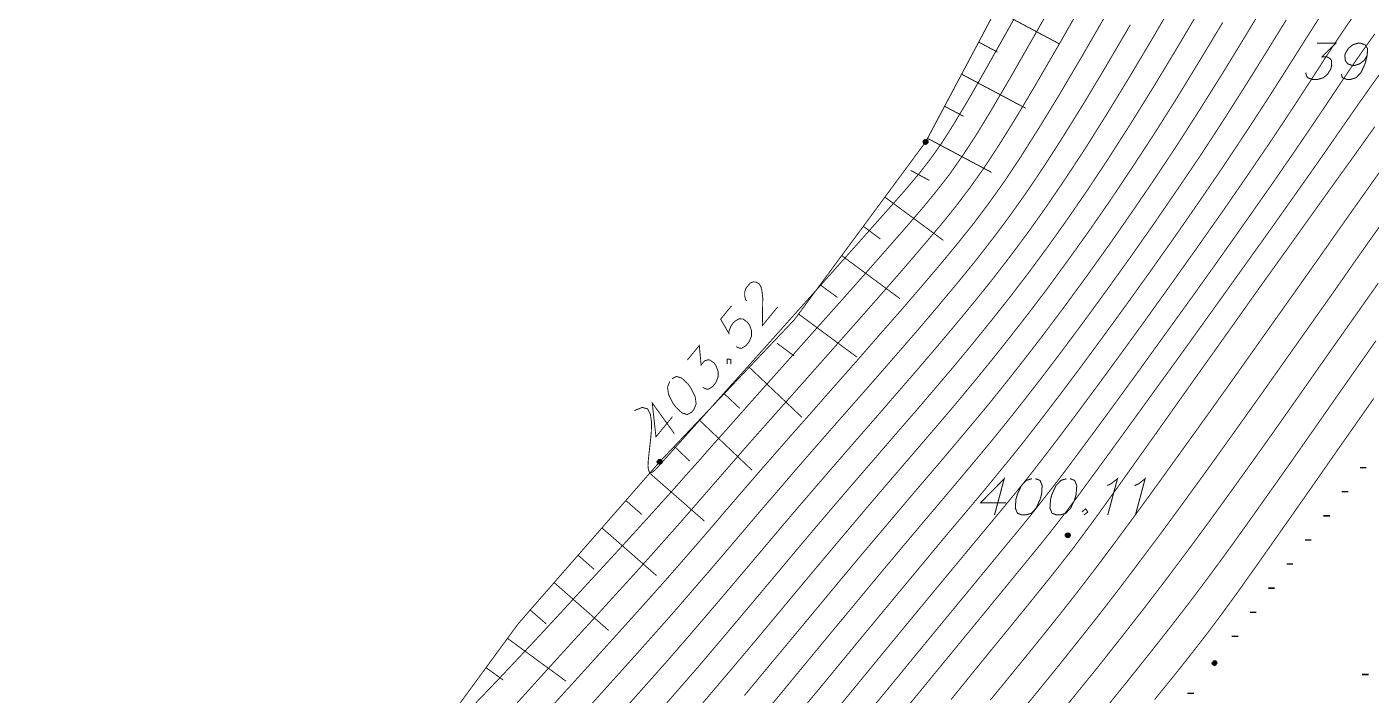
# Model space of a CAD drawing. Extents: x 489 to 720, y 1028 to 1176.
# Drawn here: x 597.5 to 612.32, y 1158.93 to 1166.29 of the extents above; entities that cross this region are included whole.
import ezdxf

# ---------------------------------------------------------------- set-up
doc = ezdxf.new("R2010")
doc.units = 0
doc.header["$MEASUREMENT"] = 0
for name, color, linetype in [('1501-TOPO', 7, 'Continuous'), ('1501-UP', 7, 'Continuous'), ('1506', 7, 'Continuous'), ('1507', 7, 'Continuous'), ('1510-UP', 7, 'Continuous'), ('1511-DOWN', 7, 'Continuous')]:
    doc.layers.add(name, color=color, linetype=linetype)

msp = doc.modelspace()

# ---------------------------------------------------------------- hatches: boundary and pattern name
at = {"layer": '1501-TOPO', "linetype": 'Continuous', "ltscale": 0.045455}
for points in [[(608.951, 1160.701), (608.951, 1160.68), (608.95, 1160.69)], [(608.958, 1160.709), (608.958, 1160.671), (608.951, 1160.701)], [(608.958, 1160.671), (608.951, 1160.701), (608.951, 1160.68)], [(608.966, 1160.714), (608.966, 1160.665), (608.958, 1160.709)], [(608.966, 1160.665), (608.958, 1160.709), (608.958, 1160.671)], [(608.976, 1160.716), (608.976, 1160.664), (608.966, 1160.714)], [(608.976, 1160.664), (608.966, 1160.714), (608.966, 1160.665)], [(608.986, 1160.714), (608.986, 1160.665), (608.976, 1160.716)], [(608.986, 1160.665), (608.976, 1160.716), (608.976, 1160.664)], [(608.994, 1160.709), (608.994, 1160.671), (608.986, 1160.714)], [(608.994, 1160.671), (608.986, 1160.714), (608.986, 1160.665)], [(609, 1160.701), (609, 1160.68), (608.994, 1160.709)], [(609, 1160.68), (608.994, 1160.709), (608.994, 1160.671)], [(609.002, 1160.69), (609, 1160.701), (609, 1160.68)], [(610.575, 1159.297), (610.617, 1159.265), (610.57, 1159.288)], [(610.583, 1159.304), (610.621, 1159.274), (610.575, 1159.297)], [(610.621, 1159.274), (610.575, 1159.297), (610.617, 1159.265)], [(610.592, 1159.307), (610.621, 1159.285), (610.583, 1159.304)], [(610.621, 1159.285), (610.583, 1159.304), (610.621, 1159.274)], [(610.602, 1159.307), (610.618, 1159.295), (610.592, 1159.307)], [(610.618, 1159.295), (610.592, 1159.307), (610.621, 1159.285)], [(610.612, 1159.303), (610.602, 1159.307), (610.618, 1159.295)], [(610.57, 1159.288), (610.609, 1159.259), (610.569, 1159.278)], [(610.609, 1159.259), (610.569, 1159.278), (610.599, 1159.255)], [(610.569, 1159.278), (610.599, 1159.255), (610.572, 1159.269)], [(610.617, 1159.265), (610.57, 1159.288), (610.609, 1159.259)], [(610.599, 1159.255), (610.572, 1159.269), (610.588, 1159.256)], [(610.572, 1159.269), (610.588, 1159.256), (610.579, 1159.261)]]:
    msp.add_hatch(color=7, dxfattribs=at).paths.add_polyline_path(points, flags=0)
at = {"layer": '1501-UP', "linetype": 'Continuous', "ltscale": 0.045455}
for points in [[(607.386, 1165.037), (607.43, 1165.009), (607.382, 1165.028)], [(607.43, 1165.009), (607.382, 1165.028), (607.422, 1165.002)], [(607.382, 1165.028), (607.422, 1165.002), (607.383, 1165.018)], [(607.422, 1165.002), (607.383, 1165.018), (607.413, 1164.997)], [(607.383, 1165.018), (607.413, 1164.997), (607.386, 1165.009)], [(607.393, 1165.045), (607.434, 1165.019), (607.386, 1165.037)], [(607.434, 1165.019), (607.386, 1165.037), (607.43, 1165.009)], [(607.413, 1164.997), (607.386, 1165.009), (607.403, 1164.997)], [(607.386, 1165.009), (607.403, 1164.997), (607.394, 1165.001)], [(607.402, 1165.048), (607.434, 1165.029), (607.393, 1165.045)], [(607.434, 1165.029), (607.393, 1165.045), (607.434, 1165.019)], [(607.412, 1165.049), (607.429, 1165.038), (607.402, 1165.048)], [(607.429, 1165.038), (607.402, 1165.048), (607.434, 1165.029)], [(607.422, 1165.045), (607.412, 1165.049), (607.429, 1165.038)], [(604.462, 1161.522), (604.5, 1161.491), (604.454, 1161.515)], [(604.472, 1161.526), (604.501, 1161.502), (604.462, 1161.522)], [(604.501, 1161.502), (604.462, 1161.522), (604.5, 1161.491)], [(604.483, 1161.524), (604.497, 1161.512), (604.472, 1161.526)], [(604.497, 1161.512), (604.472, 1161.526), (604.501, 1161.502)], [(604.492, 1161.52), (604.483, 1161.524), (604.497, 1161.512)], [(604.45, 1161.506), (604.487, 1161.476), (604.449, 1161.496)], [(604.487, 1161.476), (604.449, 1161.496), (604.477, 1161.473)], [(604.449, 1161.496), (604.477, 1161.473), (604.452, 1161.487)], [(604.454, 1161.515), (604.495, 1161.482), (604.45, 1161.506)], [(604.495, 1161.482), (604.45, 1161.506), (604.487, 1161.476)], [(604.477, 1161.473), (604.452, 1161.487), (604.467, 1161.473)], [(604.452, 1161.487), (604.467, 1161.473), (604.458, 1161.479)], [(604.5, 1161.491), (604.454, 1161.515), (604.495, 1161.482)]]:
    msp.add_hatch(color=18, dxfattribs=at).paths.add_polyline_path(points, flags=0)

# ---------------------------------------------------------------- linework, layer by layer
at = {"color": 250, "linetype": 'Continuous', "ltscale": 0.045455, "const_width": 0.0112}
for points in [[(611.725, 1166.113), (611.934, 1166.113), (611.778, 1165.96), (611.836, 1165.96), (611.869, 1165.941), (611.883, 1165.922), (611.886, 1165.865), (611.876, 1165.827), (611.842, 1165.77), (611.794, 1165.731), (611.732, 1165.712), (611.674, 1165.712), (611.622, 1165.731), (611.608, 1165.751), (611.6, 1165.788)], [(612.279, 1165.979), (612.245, 1165.922), (612.196, 1165.884), (612.135, 1165.865), (612.116, 1165.865), (612.063, 1165.884), (612.035, 1165.922), (612.032, 1165.979), (612.037, 1165.998), (612.071, 1166.055), (612.119, 1166.094), (612.182, 1166.113), (612.201, 1166.113), (612.253, 1166.094), (612.28, 1166.055), (612.279, 1165.979), (612.254, 1165.884), (612.21, 1165.788), (612.155, 1165.731), (612.094, 1165.712), (612.055, 1165.712), (612.003, 1165.731), (611.994, 1165.77)], [(608.168, 1160.913), (608.275, 1161.313), (608.013, 1161.046), (608.299, 1161.046)], [(608.58, 1161.313), (608.518, 1161.294), (608.465, 1161.237), (608.42, 1161.141), (608.404, 1161.085), (608.397, 1160.989), (608.421, 1160.932), (608.472, 1160.913), (608.511, 1160.913), (608.574, 1160.932), (608.627, 1160.989), (608.671, 1161.085), (608.687, 1161.141), (608.693, 1161.237), (608.67, 1161.294), (608.618, 1161.313)], [(608.961, 1161.313), (608.9, 1161.294), (608.846, 1161.237), (608.801, 1161.141), (608.786, 1161.085), (608.779, 1160.989), (608.802, 1160.932), (608.854, 1160.913), (608.893, 1160.913), (608.954, 1160.932), (609.008, 1160.989), (609.053, 1161.085), (609.068, 1161.141), (609.075, 1161.237), (609.052, 1161.294), (609, 1161.313)], [(609.409, 1161.237), (609.452, 1161.256), (609.524, 1161.313), (609.417, 1160.913)], [(609.713, 1161.237), (609.757, 1161.256), (609.829, 1161.313), (609.722, 1160.913)], [(609.13, 1160.946), (609.172, 1160.98), (609.197, 1160.946), (609.154, 1160.913)]]:
    msp.add_lwpolyline(points, dxfattribs=at)
at = {"color": 18, "linetype": 'Continuous', "ltscale": 0.045455, "const_width": 0.01}
for points in [[(605.435, 1163.27), (605.422, 1163.286), (605.412, 1163.332), (605.412, 1163.364), (605.425, 1163.41), (605.474, 1163.469), (605.509, 1163.481), (605.533, 1163.48), (605.568, 1163.463), (605.591, 1163.431), (605.602, 1163.385), (605.612, 1163.306), (605.607, 1162.999), (605.776, 1163.205)], [(605.268, 1163.218), (605.147, 1163.07), (605.24, 1162.911), (605.24, 1162.941), (605.265, 1163.002), (605.301, 1163.046), (605.349, 1163.074), (605.395, 1163.072), (605.442, 1163.038), (605.466, 1163.006), (605.488, 1162.944), (605.487, 1162.882), (605.462, 1162.822), (605.426, 1162.778), (605.378, 1162.749), (605.354, 1162.751), (605.319, 1162.768)], [(604.779, 1162.619), (604.912, 1162.781), (604.932, 1162.565), (604.968, 1162.61), (605.004, 1162.622), (605.027, 1162.621), (605.075, 1162.588), (605.097, 1162.556), (605.12, 1162.494), (605.119, 1162.431), (605.094, 1162.371), (605.058, 1162.327), (605.01, 1162.298), (604.986, 1162.301), (604.951, 1162.318)], [(605.219, 1162.577), (605.22, 1162.63), (605.261, 1162.628), (605.26, 1162.574)], [(604.586, 1162.384), (604.562, 1162.322), (604.572, 1162.245), (604.618, 1162.151), (604.652, 1162.102), (604.722, 1162.037), (604.78, 1162.019), (604.828, 1162.046), (604.853, 1162.076), (604.877, 1162.136), (604.867, 1162.214), (604.821, 1162.309), (604.787, 1162.357), (604.717, 1162.422), (604.659, 1162.44), (604.611, 1162.413)], [(604.636, 1161.811), (604.393, 1162.147), (604.434, 1161.774), (604.616, 1161.996)]]:
    msp.add_lwpolyline(points, dxfattribs=at)
at = {"layer": '1501-TOPO', "color": 7, "linetype": 'Continuous', "ltscale": 0.045455, "const_width": 0.0112}
for points in [[(608.951, 1160.69), (609.001, 1160.69)], [(610.57, 1159.281), (610.62, 1159.281)]]:
    msp.add_lwpolyline(points, dxfattribs=at)
at = {"layer": '1501-TOPO', "color": 7, "linetype": 'Continuous', "ltscale": 0.045455}
for points in [[(608.951, 1160.701), (608.951, 1160.68), (608.95, 1160.69)], [(608.958, 1160.709), (608.958, 1160.671), (608.951, 1160.701)], [(608.958, 1160.671), (608.951, 1160.701), (608.951, 1160.68)], [(608.966, 1160.714), (608.966, 1160.665), (608.958, 1160.709)], [(608.966, 1160.665), (608.958, 1160.709), (608.958, 1160.671)], [(608.976, 1160.716), (608.976, 1160.664), (608.966, 1160.714)], [(608.976, 1160.664), (608.966, 1160.714), (608.966, 1160.665)], [(608.986, 1160.714), (608.986, 1160.665), (608.976, 1160.716)], [(608.986, 1160.665), (608.976, 1160.716), (608.976, 1160.664)], [(608.994, 1160.709), (608.994, 1160.671), (608.986, 1160.714)], [(608.994, 1160.671), (608.986, 1160.714), (608.986, 1160.665)], [(609, 1160.701), (609, 1160.68), (608.994, 1160.709)], [(609, 1160.68), (608.994, 1160.709), (608.994, 1160.671)], [(609.002, 1160.69), (609, 1160.701), (609, 1160.68)], [(610.575, 1159.297), (610.617, 1159.265), (610.57, 1159.288)], [(610.583, 1159.304), (610.621, 1159.274), (610.575, 1159.297)], [(610.621, 1159.274), (610.575, 1159.297), (610.617, 1159.265)], [(610.592, 1159.307), (610.621, 1159.285), (610.583, 1159.304)], [(610.621, 1159.285), (610.583, 1159.304), (610.621, 1159.274)], [(610.602, 1159.307), (610.618, 1159.295), (610.592, 1159.307)], [(610.618, 1159.295), (610.592, 1159.307), (610.621, 1159.285)], [(610.612, 1159.303), (610.602, 1159.307), (610.618, 1159.295)], [(610.57, 1159.288), (610.609, 1159.259), (610.569, 1159.278)], [(610.609, 1159.259), (610.569, 1159.278), (610.599, 1159.255)], [(610.569, 1159.278), (610.599, 1159.255), (610.572, 1159.269)], [(610.617, 1159.265), (610.57, 1159.288), (610.609, 1159.259)], [(610.599, 1159.255), (610.572, 1159.269), (610.588, 1159.256)], [(610.572, 1159.269), (610.588, 1159.256), (610.579, 1159.261)]]:
    msp.add_lwpolyline(points, dxfattribs=at)
msp.add_circle((608.976, 1160.69), 0.0261, dxfattribs=at)
msp.add_arc((610.595, 1159.281), 0.0261, 142.2839, 142.2839, dxfattribs=at)
at = {"layer": '1501-UP', "color": 18, "linetype": 'Continuous', "ltscale": 0.045455, "const_width": 0.01}
for points in [[(607.386, 1165.023), (607.43, 1165.023)], [(604.453, 1161.499), (604.497, 1161.499)]]:
    msp.add_lwpolyline(points, dxfattribs=at)
at = {"layer": '1501-UP', "color": 18, "linetype": 'Continuous', "ltscale": 0.045455}
for points in [[(607.386, 1165.037), (607.43, 1165.009), (607.382, 1165.028)], [(607.43, 1165.009), (607.382, 1165.028), (607.422, 1165.002)], [(607.382, 1165.028), (607.422, 1165.002), (607.383, 1165.018)], [(607.422, 1165.002), (607.383, 1165.018), (607.413, 1164.997)], [(607.383, 1165.018), (607.413, 1164.997), (607.386, 1165.009)], [(607.393, 1165.045), (607.434, 1165.019), (607.386, 1165.037)], [(607.434, 1165.019), (607.386, 1165.037), (607.43, 1165.009)], [(607.413, 1164.997), (607.386, 1165.009), (607.403, 1164.997)], [(607.386, 1165.009), (607.403, 1164.997), (607.394, 1165.001)], [(607.402, 1165.048), (607.434, 1165.029), (607.393, 1165.045)], [(607.434, 1165.029), (607.393, 1165.045), (607.434, 1165.019)], [(607.412, 1165.049), (607.429, 1165.038), (607.402, 1165.048)], [(607.429, 1165.038), (607.402, 1165.048), (607.434, 1165.029)], [(607.422, 1165.045), (607.412, 1165.049), (607.429, 1165.038)], [(604.462, 1161.522), (604.5, 1161.491), (604.454, 1161.515)], [(604.472, 1161.526), (604.501, 1161.502), (604.462, 1161.522)], [(604.501, 1161.502), (604.462, 1161.522), (604.5, 1161.491)], [(604.483, 1161.524), (604.497, 1161.512), (604.472, 1161.526)], [(604.497, 1161.512), (604.472, 1161.526), (604.501, 1161.502)], [(604.492, 1161.52), (604.483, 1161.524), (604.497, 1161.512)], [(604.45, 1161.506), (604.487, 1161.476), (604.449, 1161.496)], [(604.487, 1161.476), (604.449, 1161.496), (604.477, 1161.473)], [(604.449, 1161.496), (604.477, 1161.473), (604.452, 1161.487)], [(604.454, 1161.515), (604.495, 1161.482), (604.45, 1161.506)], [(604.495, 1161.482), (604.45, 1161.506), (604.487, 1161.476)], [(604.477, 1161.473), (604.452, 1161.487), (604.467, 1161.473)], [(604.452, 1161.487), (604.467, 1161.473), (604.458, 1161.479)], [(604.5, 1161.491), (604.454, 1161.515), (604.495, 1161.482)]]:
    msp.add_lwpolyline(points, dxfattribs=at)
for centre in [(607.408, 1165.023), (604.475, 1161.499)]:
    msp.add_circle(centre, 0.0261, dxfattribs=at)
at = {"layer": '1506', "color": 13, "linetype": 'Continuous', "ltscale": 0.045455, "const_width": 0.01}
for points in [[(602.336, 1158.726), (602.733, 1159.14), (603.127, 1159.559), (603.496, 1159.957), (603.822, 1160.311), (604.09, 1160.602), (604.305, 1160.838), (604.483, 1161.035), (604.635, 1161.203), (604.772, 1161.359), (604.911, 1161.514), (605.061, 1161.685), (605.237, 1161.882), (605.447, 1162.119), (605.686, 1162.387), (605.945, 1162.677), (606.213, 1162.978), (606.483, 1163.28), (606.743, 1163.573), (606.985, 1163.848), (607.201, 1164.094), (607.383, 1164.305), (607.538, 1164.495), (607.682, 1164.68), (607.822, 1164.881), (607.974, 1165.113), (608.145, 1165.395), (608.35, 1165.745), (608.599, 1166.18), (608.899, 1166.709)], [(604.194, 1162.062), (604.283, 1162.098), (604.341, 1162.082), (604.372, 1162.024), (604.385, 1161.937), (604.383, 1161.832), (604.372, 1161.72), (604.36, 1161.612), (604.35, 1161.521), (604.346, 1161.454), (604.351, 1161.411), (604.361, 1161.387), (604.375, 1161.379), (604.392, 1161.384), (604.41, 1161.396), (604.428, 1161.413), (604.444, 1161.43), (604.459, 1161.447), (604.477, 1161.466), (604.504, 1161.497), (604.546, 1161.544), (604.611, 1161.615), (604.702, 1161.718), (604.828, 1161.859), (604.994, 1162.043), (605.203, 1162.277), (605.447, 1162.548), (605.715, 1162.847), (605.995, 1163.16), (606.276, 1163.473), (606.547, 1163.777), (606.796, 1164.057), (607.013, 1164.301), (607.191, 1164.502), (607.337, 1164.676), (607.467, 1164.843), (607.593, 1165.022), (607.729, 1165.237), (607.89, 1165.506), (608.087, 1165.852), (608.336, 1166.294), (608.643, 1166.841)], [(604.109, 1158.799), (604.336, 1159.054), (604.558, 1159.304), (604.771, 1159.549), (604.98, 1159.793), (605.186, 1160.034), (605.388, 1160.272), (605.591, 1160.512), (605.794, 1160.753), (606, 1160.995), (606.21, 1161.239), (606.425, 1161.488), (606.644, 1161.74), (606.866, 1161.994), (607.087, 1162.249), (607.309, 1162.505), (607.527, 1162.76), (607.741, 1163.014), (607.949, 1163.266), (608.15, 1163.516), (608.346, 1163.77), (608.543, 1164.034), (608.742, 1164.314), (608.949, 1164.618), (609.167, 1164.949), (609.399, 1165.318), (609.65, 1165.728), (609.92, 1166.181), (610.201, 1166.661)], [(605.409, 1158.923), (605.667, 1159.234), (605.93, 1159.549), (606.194, 1159.866), (606.453, 1160.178), (606.703, 1160.477), (606.94, 1160.757), (607.158, 1161.015), (607.362, 1161.255), (607.557, 1161.482), (607.743, 1161.703), (607.928, 1161.923), (608.116, 1162.149), (608.308, 1162.388), (608.51, 1162.645), (608.725, 1162.924), (608.952, 1163.227), (609.188, 1163.549), (609.432, 1163.889), (609.68, 1164.245), (609.933, 1164.615), (610.186, 1164.996), (610.437, 1165.388), (610.686, 1165.785), (610.928, 1166.18), (611.16, 1166.563)], [(603.302, 1158.823), (603.583, 1159.132), (603.846, 1159.422), (604.091, 1159.693), (604.313, 1159.94), (604.513, 1160.164), (604.695, 1160.371), (604.865, 1160.566), (605.027, 1160.754), (605.188, 1160.943), (605.354, 1161.135), (605.53, 1161.339), (605.724, 1161.561), (605.936, 1161.803), (606.166, 1162.063), (606.405, 1162.335), (606.651, 1162.613), (606.895, 1162.893), (607.135, 1163.166), (607.363, 1163.431), (607.575, 1163.68), (607.766, 1163.911), (607.943, 1164.132), (608.112, 1164.357), (608.283, 1164.597), (608.461, 1164.865), (608.655, 1165.172), (608.875, 1165.531), (609.125, 1165.954), (609.409, 1166.445)], [(606.474, 1158.827), (606.799, 1159.222), (607.113, 1159.604), (607.407, 1159.96), (607.669, 1160.276), (607.891, 1160.543), (608.08, 1160.77), (608.246, 1160.97), (608.399, 1161.156), (608.549, 1161.341), (608.703, 1161.539), (608.875, 1161.763), (609.071, 1162.024), (609.301, 1162.334), (609.558, 1162.684), (609.834, 1163.064), (610.121, 1163.464), (610.412, 1163.873), (610.699, 1164.28), (610.972, 1164.676), (611.226, 1165.048), (611.452, 1165.389), (611.654, 1165.699), (611.837, 1165.982), (612.008, 1166.239), (612.169, 1166.474)], [(603.729, 1158.836), (603.977, 1159.111), (604.213, 1159.373), (604.435, 1159.622), (604.643, 1159.857), (604.837, 1160.082), (605.025, 1160.299), (605.208, 1160.513), (605.39, 1160.727), (605.574, 1160.944), (605.766, 1161.166), (605.967, 1161.401), (606.18, 1161.646), (606.404, 1161.902), (606.635, 1162.164), (606.869, 1162.431), (607.102, 1162.698), (607.332, 1162.963), (607.552, 1163.222), (607.762, 1163.473), (607.958, 1163.713), (608.144, 1163.952), (608.327, 1164.196), (608.512, 1164.456), (608.705, 1164.741), (608.911, 1165.061), (609.137, 1165.424), (609.387, 1165.84), (609.665, 1166.313)], [(604.802, 1158.668), (605.03, 1158.935), (605.266, 1159.213), (605.507, 1159.499), (605.75, 1159.79), (605.993, 1160.082), (606.234, 1160.37), (606.469, 1160.649), (606.696, 1160.918), (606.913, 1161.173), (607.122, 1161.416), (607.326, 1161.653), (607.525, 1161.885), (607.722, 1162.116), (607.919, 1162.353), (608.119, 1162.597), (608.322, 1162.852), (608.533, 1163.122), (608.75, 1163.407), (608.972, 1163.711), (609.202, 1164.031), (609.437, 1164.369), (609.677, 1164.727), (609.924, 1165.104), (610.175, 1165.501), (610.43, 1165.918), (610.685, 1166.34)], [(605.551, 1158.634), (605.828, 1158.966), (606.111, 1159.309), (606.395, 1159.652), (606.674, 1159.987), (606.937, 1160.304), (607.183, 1160.597), (607.402, 1160.857), (607.602, 1161.093), (607.786, 1161.311), (607.962, 1161.521), (608.135, 1161.729), (608.311, 1161.946), (608.496, 1162.18), (608.697, 1162.438), (608.917, 1162.728), (609.154, 1163.046), (609.403, 1163.387), (609.662, 1163.747), (609.925, 1164.121), (610.188, 1164.504), (610.449, 1164.889), (610.7, 1165.274), (610.941, 1165.653), (611.17, 1166.02), (611.386, 1166.369)], [(606.654, 1158.586), (607, 1159.006), (607.333, 1159.412), (607.642, 1159.787), (607.912, 1160.114), (608.135, 1160.385), (608.32, 1160.609), (608.477, 1160.799), (608.618, 1160.974), (608.754, 1161.148), (608.9, 1161.336), (609.063, 1161.554), (609.259, 1161.818), (609.493, 1162.136), (609.76, 1162.503), (610.049, 1162.903), (610.352, 1163.322), (610.657, 1163.749), (610.954, 1164.169), (611.235, 1164.569), (611.488, 1164.935), (611.707, 1165.257), (611.896, 1165.539), (612.063, 1165.788), (612.217, 1166.012), (612.363, 1166.215)], [(607.151, 1158.731), (607.463, 1159.112), (607.761, 1159.474), (608.032, 1159.804), (608.265, 1160.088), (608.453, 1160.318), (608.605, 1160.503), (608.734, 1160.662), (608.85, 1160.809), (608.967, 1160.961), (609.097, 1161.135), (609.252, 1161.346), (609.445, 1161.61), (609.684, 1161.939), (609.961, 1162.321), (610.265, 1162.74), (610.582, 1163.181), (610.901, 1163.626), (611.21, 1164.057), (611.497, 1164.462), (611.751, 1164.822), (611.962, 1165.126), (612.138, 1165.379), (612.29, 1165.595), (612.425, 1165.784)], [(608.121, 1158.873), (608.349, 1159.151), (608.551, 1159.399), (608.737, 1159.629), (608.916, 1159.853), (609.095, 1160.081), (609.283, 1160.326), (609.488, 1160.599), (609.72, 1160.913), (609.983, 1161.274), (610.271, 1161.674), (610.577, 1162.099), (610.89, 1162.538), (611.201, 1162.977), (611.502, 1163.401), (611.784, 1163.799), (612.037, 1164.159), (612.257, 1164.469), (612.447, 1164.736)], [(608.438, 1158.718), (608.657, 1158.985), (608.872, 1159.249), (609.087, 1159.519), (609.308, 1159.797), (609.535, 1160.09), (609.772, 1160.404), (610.025, 1160.741), (610.287, 1161.099), (610.559, 1161.473), (610.834, 1161.857), (611.112, 1162.247), (611.388, 1162.637), (611.661, 1163.022), (611.926, 1163.397), (612.179, 1163.759), (612.422, 1164.102)], [(608.828, 1158.647), (609.08, 1158.957), (609.333, 1159.269), (609.58, 1159.582), (609.826, 1159.896), (610.066, 1160.21), (610.303, 1160.526), (610.54, 1160.847), (610.779, 1161.177), (611.024, 1161.518), (611.276, 1161.872), (611.538, 1162.244), (611.813, 1162.636), (612.103, 1163.047), (612.399, 1163.466)], [(609.932, 1158.878), (610.149, 1159.144), (610.334, 1159.377), (610.503, 1159.594), (610.669, 1159.815), (610.847, 1160.059), (611.05, 1160.344), (611.293, 1160.689), (611.591, 1161.113), (611.949, 1161.626), (612.35, 1162.197)]]:
    msp.add_lwpolyline(points, dxfattribs=at)
at = {"layer": '1507', "color": 18, "linetype": 'Continuous', "ltscale": 0.045455, "const_width": 0.01}
for points in [[(602.815, 1158.745), (603.134, 1159.098), (603.435, 1159.429), (603.715, 1159.735), (603.967, 1160.012), (604.191, 1160.257), (604.384, 1160.472), (604.552, 1160.661), (604.704, 1160.832), (604.846, 1160.995), (604.987, 1161.157), (605.135, 1161.327), (605.296, 1161.512), (605.48, 1161.722), (605.692, 1161.961), (605.926, 1162.224), (606.175, 1162.505), (606.432, 1162.795), (606.69, 1163.086), (606.94, 1163.37), (607.175, 1163.639), (607.387, 1163.887), (607.574, 1164.107), (607.741, 1164.313), (607.897, 1164.519), (608.053, 1164.739), (608.217, 1164.989), (608.401, 1165.284), (608.612, 1165.638), (608.861, 1166.066), (609.154, 1166.577)], [(604.46, 1158.735), (604.679, 1158.986), (604.901, 1159.241), (605.124, 1159.503), (605.346, 1159.766), (605.569, 1160.031), (605.792, 1160.297), (606.013, 1160.561), (606.234, 1160.822), (606.453, 1161.079), (606.669, 1161.33), (606.884, 1161.578), (607.095, 1161.823), (607.307, 1162.066), (607.516, 1162.311), (607.724, 1162.556), (607.93, 1162.805), (608.136, 1163.059), (608.342, 1163.319), (608.549, 1163.589), (608.758, 1163.872), (608.972, 1164.172), (609.193, 1164.493), (609.422, 1164.838), (609.661, 1165.211), (609.912, 1165.614), (610.175, 1166.049), (610.443, 1166.501)], [(605.988, 1158.701), (606.293, 1159.068), (606.597, 1159.437), (606.893, 1159.795), (607.172, 1160.131), (607.426, 1160.436), (607.646, 1160.701), (607.841, 1160.931), (608.017, 1161.14), (608.18, 1161.338), (608.342, 1161.536), (608.508, 1161.743), (608.685, 1161.971), (608.884, 1162.231), (609.109, 1162.53), (609.355, 1162.864), (609.619, 1163.226), (609.892, 1163.606), (610.169, 1163.997), (610.444, 1164.393), (610.71, 1164.782), (610.962, 1165.162), (611.196, 1165.521), (611.412, 1165.86), (611.612, 1166.176), (611.799, 1166.468)], [(607.688, 1158.879), (607.996, 1159.259), (608.265, 1159.588), (608.484, 1159.857), (608.66, 1160.074), (608.803, 1160.252), (608.924, 1160.405), (609.033, 1160.544), (609.138, 1160.685), (609.251, 1160.838), (609.382, 1161.019), (609.538, 1161.236), (609.717, 1161.487), (609.915, 1161.764), (610.126, 1162.062), (610.347, 1162.373), (610.574, 1162.691), (610.801, 1163.01), (611.022, 1163.322), (611.237, 1163.622), (611.442, 1163.907), (611.634, 1164.176), (611.813, 1164.426), (611.977, 1164.654), (612.125, 1164.859), (612.253, 1165.039), (612.362, 1165.191)], [(609.357, 1158.74), (609.627, 1159.073), (609.878, 1159.387), (610.107, 1159.677), (610.319, 1159.951), (610.521, 1160.22), (610.725, 1160.496), (610.935, 1160.788), (611.163, 1161.109), (611.416, 1161.466), (611.702, 1161.874), (612.026, 1162.337), (612.374, 1162.832)]]:
    msp.add_lwpolyline(points, dxfattribs=at)
at = {"layer": '1510-UP', "color": 18, "linetype": 'Continuous', "ltscale": 0.045455, "const_width": 0.01}
for points in [[(610.211, 1170.83), (608.912, 1167.851), (607.408, 1165.023), (605.96, 1163.064), (604.475, 1161.499), (602.916, 1159.716), (601.551, 1157.855), (600.058, 1155.666), (598.668, 1154.011), (597.143, 1152.003), (595.785, 1149.555), (594.427, 1146.602), (593.522, 1143.619), (593.332, 1142.232), (593.322, 1140.285), (593.066, 1138.971), (592.89, 1138.063), (592.351, 1136.21)], [(608.888, 1166.101), (608.182, 1166.477)], [(608.202, 1166.013), (607.994, 1166.123)], [(608.512, 1165.394), (607.805, 1165.77)], [(607.826, 1165.306), (607.618, 1165.416)], [(608.136, 1164.687), (607.429, 1165.063)], [(607.45, 1164.599), (607.242, 1164.71)], [(607.603, 1163.939), (606.959, 1164.415)], [(606.91, 1163.953), (606.721, 1164.094)], [(607.127, 1163.295), (606.483, 1163.771)], [(606.435, 1163.31), (606.245, 1163.449)], [(606.651, 1162.652), (606.007, 1163.127)], [(605.959, 1162.665), (605.769, 1162.805)], [(606.044, 1161.989), (605.463, 1162.54)], [(605.358, 1162.088), (605.187, 1162.249)], [(605.493, 1161.407), (604.911, 1161.96)], [(604.807, 1161.506), (604.636, 1161.669)], [(604.968, 1160.846), (604.366, 1161.373)], [(604.279, 1160.918), (604.102, 1161.072)], [(604.441, 1160.244), (603.838, 1160.771)], [(603.752, 1160.314), (603.575, 1160.47)], [(603.913, 1159.64), (603.311, 1160.168)], [(603.225, 1159.712), (603.047, 1159.866)], [(603.443, 1159.081), (602.796, 1159.554)], [(602.75, 1159.093), (602.56, 1159.231)]]:
    msp.add_lwpolyline(points, dxfattribs=at)
at = {"layer": '1511-DOWN', "color": 7, "linetype": 'Continuous', "ltscale": 0.045455, "const_width": 0.0158}
for points in [[(612.2, 1161.435), (612.27, 1161.435)], [(611.997, 1161.169), (612.068, 1161.169)], [(611.795, 1160.904), (611.866, 1160.904)], [(611.593, 1160.638), (611.663, 1160.638)], [(611.391, 1160.372), (611.461, 1160.372)], [(611.188, 1160.107), (611.259, 1160.107)], [(610.986, 1159.841), (611.057, 1159.841)], [(610.785, 1159.576), (610.855, 1159.576)], [(610.56, 1159.281), (610.63, 1159.281)], [(612.222, 1159.155), (612.293, 1159.155)], [(610.296, 1158.949), (610.367, 1158.949)]]:
    msp.add_lwpolyline(points, dxfattribs=at)

doc.saveas('drawing.dxf')
